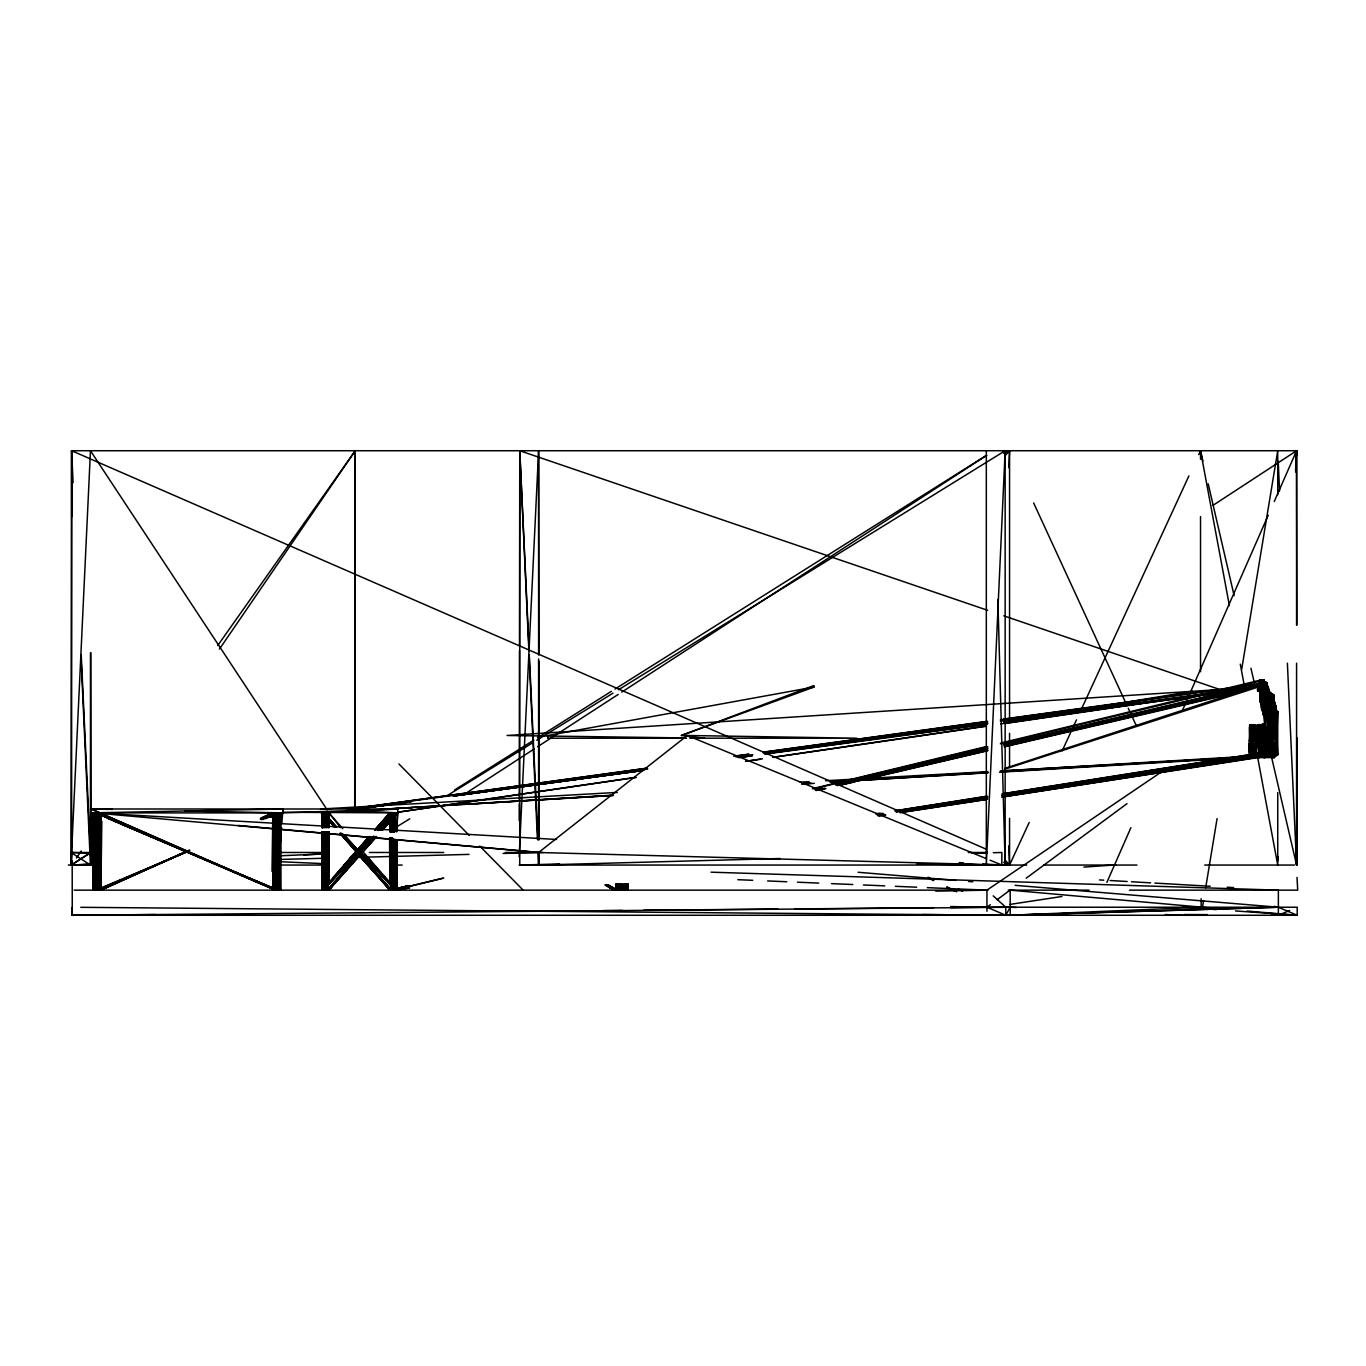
<?xml version="1.0" encoding="UTF-8"?>
<svg xmlns="http://www.w3.org/2000/svg" width="1366" height="1366" viewBox="0 0 1366 1366"><rect width="100%" height="100%" fill="white"/><g stroke="black" fill="none" stroke-linecap="round" stroke-linejoin="round"><path stroke-width="1.5" d="M1296.846 625.047L1296.573 450.729L71.63 450.729L70.998 865.054L94.408 864.422M280.525 812.89L280.525 890.154L279.262 881.804L280.337 890.154L280.525 812.89L279.415 821.256M323.144 825.423L322.017 812.89L322.103 827.506L322.017 812.89L323.059 823.339L322.12 812.89L322.017 827.506L322.12 812.89L322.991 823.339M328.967 831.689L328.882 883.887L328.865 831.689L329.001 856.755M340.612 827.694L329.001 812.89L328.967 827.506L328.865 812.89L342.798 828.667M354.699 807.682L355.245 450.729L217.74 645.52M376.743 829.333L389.669 812.89L389.754 831.689L389.788 812.89L375.872 828.667L389.788 812.89L390.13 817.073M389.891 817.073L389.891 821.256L389.669 812.89L376.845 829.333L390.147 812.89L391.274 827.506M519.2 820.607L519.217 803.601M519.234 799.349L519.456 650.558M519.473 646.306L519.763 450.729L987.652 610.312M322.478 827.506L322.478 812.89L322.581 827.506L322.478 812.89L323.127 821.256M328.779 831.689L327.96 890.154L376.401 836.555L328.523 890.154L339.024 877.006M390.061 831.689L390.147 812.89L374.847 830.238L390.147 812.89L391.325 829.606M407.085 887.849L392.366 890.154L395.833 840.039L396.174 890.154L396.516 840.039L394.074 890.154L392.281 837.956L392.264 890.154L409.237 887.541L392.366 890.154L392.845 840.039L394.074 890.154L394.381 860.922M626.465 883.887L627.557 890.154L628.001 883.887M1264.506 738.818L1264.728 694.748L1260.118 687.252L1259.793 681.685L1263.328 680.302L1263.567 686.654L1266.777 682.966L1263.482 682.898L1262.696 685.766L1262.389 710.183M94.835 821.256L93.878 812.89L93.366 890.154L94.835 879.824M270.946 812.89L271.424 817.073M277.913 873.455L279.825 890.154L280.337 812.89L279.279 821.256M408.178 887.217L395.73 890.154L395.986 840.039M1260.033 696.421L1260.118 685.783L1263.55 680.849L1260.015 680.302L1263.55 680.849L1263.67 694.679M323.588 831.689L323.025 890.154L323.622 881.804M323.622 827.506L323.759 812.89L336.565 826.806M372.559 837.034L327.242 890.154L327.789 831.689M327.823 827.506L327.96 812.89L326.594 827.506M391.188 837.956L390.693 890.154L359.36 856.038M391.239 831.689L391.427 812.89L392.264 831.689L392.264 812.89L376.879 830.238M343.686 834.524L394.911 890.154L395.184 860.922M395.337 844.222L395.372 840.039M626.857 890.154L626.926 883.887L626.857 890.154L626.209 885.988M1255.952 731.169L1254.33 741.362L1249.548 741.362L1249.685 726.832M1273.18 743.77L1273.436 711.806M1261.125 702.927L1261.638 694.748L1273.573 694.748L1273.522 701.151L1273.573 694.748L1267.392 690.667M96.849 835.872L94.698 812.89L93.878 890.154L94.988 881.89M271.766 812.89L272.158 817.073M276.666 865.105L279.006 890.154L279.825 812.89L277.913 829.606M371.296 836.555L323.759 890.154L324.391 831.689M324.937 827.506L323.759 812.89L336.19 827.079M325.04 831.689L326.406 890.154L327.037 831.689M327.089 827.506L327.242 812.89L326.747 827.506M394.569 844.222L394.62 840.039M394.262 831.689L394.911 812.89L394.706 831.689L395.508 814.99M324.408 837.956L324.049 831.689L324.596 890.154L325.279 831.689M325.33 827.506L325.501 812.89L325.501 827.506M326.184 831.689L325.501 890.154L325.501 831.689M326.406 812.89L326.406 827.506M392.947 831.689L393.169 812.89L378.058 830.596M393.75 840.039L393.169 890.154L393.169 840.039M393.852 831.689L394.074 812.89L394.074 831.689M1268.86 739.928L1270.312 743.77L1270.278 753.366L1269.219 755.603L1249.907 753.742L1249.6 727.036L1250.027 754.117L1254.261 756.781L1260.852 756.405C1240.533 761.921 1252.742 736.411 1250.01 726.763L1250.095 743.77L1249.685 740.457M1260.05 690.086L1260.118 685.834L1263.089 685.783L1263.516 693.689L1263.089 685.271L1266.811 683.068L1263.55 680.849L1259.793 680.712L1261.057 702.807L1260.118 685.783L1263.089 685.783L1263.533 694.287L1263.328 680.302L1260.015 681.105L1259.776 691.162L1260.118 684.759L1259.742 690.274M1273.556 745.597L1273.078 754.493L1249.788 754.493L1268.69 755.91M96.201 877.757L94.698 890.154L95.757 812.89L250.524 878.526M189.754 850.233L100.879 890.154L101.835 821.256M272.022 871.371L272.824 812.89L261.145 818.097L272.824 812.89L277.964 890.154L217.245 864.678M276.666 837.956L279.006 812.89L277.964 890.154L121.984 824.398M625.748 890.154L625.833 883.887L625.748 890.154L624.945 883.887M1259.964 696.421L1260.118 685.783L1263.089 685.783L1263.328 680.883L1260.408 685.681L1260.067 698.111M262.392 819.549L277.964 812.89L276.717 890.154L96.986 812.89L95.757 890.154L189.328 850.711M119.183 881.582L99.65 890.154L100.879 812.89L95.757 890.154L95.757 812.89L276.717 890.154L276.717 812.89L261.196 819.617M254.452 880.182L277.964 890.154L277.964 812.89L272.824 890.154L274.071 812.89L260.394 818.9L274.071 812.89L276.717 890.154L108.392 818.712M1263.26 694.304L1263.089 685.8L1260.118 685.852L1260.033 691.145L1259.793 679.858L1263.55 679.892L1263.55 683.495M102.552 813.282L98.318 812.89L96.986 890.154L188.44 851.12M188.798 850.677L99.65 890.154L99.65 812.89L98.318 890.154L189.464 850.694M274.071 812.89L274.071 890.154L275.403 812.89L275.403 890.154L95.757 812.89L100.879 890.154L188.269 850.642M1260.033 691.008L1260.118 686.808L1263.089 685.852L1262.474 710.627L1263.55 680.712L1259.793 680.49L1263.55 680.114L1262.799 691.042M1250.283 727.036L1249.395 752.956L1261.638 754.493L1262.15 724.953L1261.638 743.77L1258.564 754.493L1259.264 756.013L1266.811 755.774L1267.768 743.77L1264.643 720.616M624.416 883.887L624.296 890.154L624.296 883.887M1258.957 742.37L1259.315 725.38M1259.896 697.77L1260.408 685.681L1258.974 682.932L1257.318 690.291M1258.547 724.595L1258.803 755.125L1261.638 754.817L1262.269 725.261M608.092 884.946L617.33 890.154L617.466 883.887M622.333 883.887L622.623 890.154L622.759 883.887M1263.072 687.832L1271.985 694.748L1272.258 752.956L1270.602 755.774L1258.684 755.125L1259.281 725.312M1259.879 697.906L1260.118 687.371L1263.089 686.91L1265.206 682.898L1266.709 682.915L1263.328 684.127L1266.76 682.966L1257.813 685.169L1257.881 689.813L1257.813 684.878L1260.408 685.595M1249.395 752.956L1273.897 752.956L1249.412 753.366L1261.638 754.117L1262.269 724.697M1262.594 710.32L1263.089 687.252L1260.118 687.098L1261.177 701.97M327.242 831.689L327.242 890.154L324.613 831.689L324.596 890.154L325.962 831.689M393.425 840.039L392.264 890.154L393.971 840.039L394.074 890.154M393.63 831.689L394.074 812.89M619.157 883.887L619.02 890.154L619.908 883.887M1250.027 754.117L1251.017 752.956L1258.479 753.366L1259.196 724.373M1259.862 697.463L1259.793 679.944L1263.55 679.892L1263.004 687.388L1266.777 682.966L1263.021 683.854L1266.777 682.966L1262.765 685.186L1266.709 682.932L1263.977 695.482L1266.641 682.898L1264.182 682.898L1262.474 686.722C1272.446 673.933 1260.135 696.592 1263.089 682.505L1263.328 680.883L1263.089 684.793C1271.644 682.693 1261.211 681.071 1262.491 686.722L1266.76 682.966L1263.567 686.654L1263.396 683.768L1266.726 682.966L1264.045 683.188L1262.918 685.988L1266.76 683L1263.243 684.639L1266.811 683.034L1262.747 684.827M1272.463 723.741L1272.771 711.327M1273.027 700.963L1273.18 694.748L1267.255 690.667M1250.539 737.264L1249.958 741.362L1250.334 726.832M1251.956 731.083L1251.785 724.765L1252.076 735.284M1259.35 725.09L1258.564 754.493L1264.318 755.774L1264.728 694.748L1263.448 715.169M1273.3 704.6L1273.863 753.366M1273.402 700.656L1273.573 694.748L1273.095 701.902L1273.18 694.748L1274.137 703.695M1253.476 724.748L1252.963 741.362L1254.09 735.164M1259.981 689.506L1260.118 685.8L1263.089 685.852L1262.85 690.069L1263.089 685.8L1260.118 686.039L1259.606 691.52L1260.118 685.271L1255.952 686.193L1260.118 685.305L1259.896 690.274L1259.793 680.712L1263.55 679.944L1262.833 690.769M99.65 812.89L96.986 890.154L96.986 812.89L275.403 890.154L276.717 812.89L274.071 890.154M324.596 890.154L326.611 831.689M1272.617 725.124L1273.112 710.61L1273.18 725.124M1249.548 741.362L1249.975 726.934L1249.822 753.366L1250.693 749.234M1273.573 694.748L1273.505 737.555M1252.024 724.595L1251.29 743.77L1249.805 725.005M1251.785 737.23L1251.119 741.362L1251.819 724.748M1271.37 699.392L1266.555 683.188C1257.83 683.29 1274.922 681.634 1262.457 685.51C1262.44 681.89 1270.568 683.632 1263.823 682.915L1262.799 686.722L1264.182 682.898L1266.777 682.966L1264.096 683.034L1266.709 683.188L1263.021 684.793C1270.209 680.131 1262.713 685.612 1257.813 685.903L1258.974 687.2L1257.813 685.015L1260.579 686.21L1258.974 686.381M1263.926 695.533L1266.419 683.205L1263.55 681.685L1262.867 682.505M92.922 864.166L71.63 865.054L71.817 860.802M323.759 831.689L323.759 890.154L326.406 831.689L326.406 890.154M618.474 689.762L1005.154 450.729L986.32 865.054L986.32 450.729M1008.791 467.735L1009.559 450.729L1003.737 453.358M1259.332 690.257L1259.793 679.858L1263.55 679.944L1259.793 680.797L1260.34 702.175M1263.738 694.509L1263.089 686.295L1260.118 686.483L1259.913 690.513L1260.118 686.825L1263.089 686.91C1262.611 682.266 1270.414 681.873 1263.567 684.895L1266.76 683L1263.055 683.922L1266.709 682.932L1264.199 682.932L1263.533 687.388L1262.184 686.978M1273.812 745.597L1273.471 752.956L1270.961 729.666M1277.927 860.802L1278.132 856.55M1295.6 471.97L1296.573 450.729L1212.974 505.369M396.874 831.689L397.779 808.996L91.095 808.996L91.095 812.89L102.587 812.89M1269.492 696.199L1264.182 683.068L1266.709 683.188L1264.182 683.034L1266.555 682.932L1267.255 693.279L1266.623 682.898L1264.779 682.966L1263.533 687.388L1264.284 682.915L1266.726 683.154L1263.328 680.695L1266.06 683.205L1262.816 685.408M1295.668 469.87L1296.573 450.729L1274.256 501.51M94.339 864.012L70.998 865.054L90.463 450.729L327.123 809.833M538.921 654.809L538.597 450.729L519.148 856.687M1295.651 469.87L1296.573 450.729L1295.361 454.776M538.819 860.87L538.597 865.054L780.123 858.514M1253.185 743.77L1254.159 724.595M1266.402 739.689L1267.614 743.77L1270.073 694.748L1263.089 685.459L1266.521 682.932L1267.392 693.569M1271.626 741.636L1273.18 710.883M1296.983 856.687L1297.017 737.708M323.759 890.154L325.586 856.755L327.242 890.154M393.92 844.222L391.427 890.154L408.366 887.593M1259.554 690.564L1260.118 686.33L1263.533 687.166C1271.456 682.505 1261.791 680.08 1264.677 687.132C1264.421 675.299 1270.295 690.923 1270.09 695.328M1263.909 714.264L1263.089 686.876L1260.118 686.039L1263.089 686.244L1260.118 686.483L1259.862 690.496L1260.118 686.808L1263.089 687.098C1266.982 680.934 1267.221 680.695 1262.525 685.578M1262.85 690.411L1263.089 686.364L1260.118 686.244L1259.674 690.547L1260.118 686.244L1263.089 686.039L1263.55 680.849L1259.793 680.797L1261.177 702.653L1260.118 685.783L1255.883 686.483L1260.118 685.39L1259.674 691.538L1260.118 685.271L1259.042 689.523M1255.661 743.77L1256.737 725.38M1263.789 715.169L1267.614 694.748L1264.728 743.77L1261.638 754.817L1258.564 754.493L1271.217 755.381M1271.626 743.377L1273.59 702.67L1275.127 702.67L1277.739 754.698L1274.154 757.584L1258.889 757.584L1258.735 756.013L1254.944 756.781L1252.349 755.603L1251.051 753.366L1250.095 735.284M1256.583 744.76L1257.215 734.413M1268.126 756.013L1255.952 755.125L1257.301 731.442M1262.799 725.38L1261.638 743.77L1258.462 752.956L1271.695 754.817L1271.046 748.466L1271.695 754.817L1250.01 754.817L1005.496 793.492M689.745 738.016L704.617 738.221L681.395 735.489L813.931 685.544L813.931 687.081L548.039 735.489L548.039 738.221L686.483 738.203M1257.044 733.832L1255.832 754.817L1270.926 755.603L1250.915 755.603L1004.744 794.039M1260.255 687.388L1258.974 688.618L1258.974 684.827C1253.322 691.042 1271.661 675.999 1264.643 687.132C1261.142 680.644 1271.148 681.685 1263.874 687.235L1264.318 682.915L1266.76 683.154L1257.813 685.612L1258.974 686.21L1266.606 682.898L1263.106 686.978L1260.118 686.244L1259.845 690.428L1259.793 679.892L1260.408 683.495M1258.547 743.77L1259.708 725.38M1262.816 690.94L1263.55 679.892L1259.793 680.797L1261.791 710.013M1257.642 724.885L1255.713 754.493L1271.473 755.125L1271.046 750.873M1257.454 754.715L1250.915 755.603L1268.963 755.774L1258.632 754.817L1260.152 731.442M1257.591 724.697L1255.713 754.493L1256.379 748.295M1260.528 724.68L1258.547 754.117L1267.324 755.125L1266.88 750.976M619.447 883.887L619.02 890.154L619.02 883.887M1250.778 749.575C1245.69 758.232 1261.194 755.415 1264.779 753.742L1258.479 753.366L1260.067 730.349M1262.799 690.598L1263.089 686.415L1263.652 694.867M391.427 879.721L390.693 890.154L340.578 833.397M396.43 831.689L397.779 812.89L355.194 810.738M1257.915 690.974L1259.708 687.576L1260.255 688.618L1257.813 687.2L1257.813 684.878L1258.974 684.878L1257.813 687.405L1258.974 687.405M1259.657 691.162L1260.118 684.878M1269.407 756.781L1253.561 756.781L1261.142 756.457L1251.273 755.774L1267.443 754.817L1266.999 750.651M1257.83 691.008L1260.015 680.695M1259.793 690.069L1260.118 685.817L1263.089 686.039L1260.118 686.705L1262.782 686.978L1263.67 683.154L1262.782 685.681L1263.567 714.999M1262.782 683.922L1266.606 682.898L1263.96 682.932L1264.335 687.149L1263.943 683C1271.558 683.7 1259.435 680.592 1264.745 687.081C1264.779 681.361 1267.17 681.754 1262.474 685.852C1262.457 681.361 1270.79 683.171 1263.055 683.99L1266.589 682.915L1262.15 684.246L1266.606 683.034L1262.987 687.388L1263.721 683.205M1269.868 696.814L1266.367 683.154L1264.267 683.154L1266.521 683L1262.116 684.144L1266.504 682.966L1264.045 682.932L1266.726 683.154L1264.096 683L1269.355 696.199M279.432 854.792L281.498 827.728M281.823 823.578L282.933 808.996L91.095 812.89M1258.137 685.681L1257.813 689.864L1258.974 682.898L1257.813 687.252L1260.818 687.2L1257.813 687.405L1257.813 684.827L1258.974 685.015L1258.137 685.852L1257.813 684.878L1258.974 685.237L1257.813 687.2L1258.974 687.2M1262.987 687.388C1269.492 682.898 1263.687 680.388 1263.789 687.337C1263.943 679.226 1269.885 684.059 1263.857 687.218C1264.745 676.46 1269.338 689.335 1267.392 693.587M1262.525 685.8L1264.455 682.898L1263.755 687.354C1262.56 679.67 1268.69 685.476 1263.328 681.685L1265.189 683.188L1263.328 682.334M1270.841 717.901L1275.537 708.544L1275.776 705.471L1272.856 705.471L1273.812 739.621M1259.623 691.503L1260.118 685.271L1259.606 689.608L1260.118 686.313M1262.833 686.722L1263.823 682.915L1266.811 683.034L1264.028 683.154C1269.543 683.734 1262.901 681.668 1263.089 684.81C1268.109 680.046 1266.572 684.315 1265.189 682.932C1264.387 681.873 1267.392 691.384 1263.584 695.414L1266.487 682.966L1264.25 683.12L1266.692 682.915L1264.028 682.966L1266.555 683.205L1263.823 695.362L1266.384 683L1261.945 681.754M322.991 879.721L322.12 890.154L322.017 831.689L322.12 890.154L323.144 877.638L322.017 890.154L322.103 831.689L322.12 890.154L322.393 831.689L322.478 890.154L322.991 883.887M328.523 817.073L328.865 812.89L329.001 827.506L329.001 812.89M390.659 883.887L391.342 875.538M1263.789 695.533L1266.282 683.205C1261.33 682.898 1268.963 683.273 1265.087 682.966L1263.089 684.759C1269.253 682.71 1264.233 681.89 1262.594 685.339C1266.231 680.712 1267.631 683.854 1265.206 682.898C1261.723 683.068 1270.909 682.88 1263.482 683.205L1266.709 683.188C1266.555 686.159 1262.321 676.955 1265.992 689.232M1259.418 691.503L1260.118 685.271L1259.725 689.625M1259.367 691.333L1259.725 687.166M1262.628 688.174L1263.55 679.858L1259.793 680.849L1259.793 683.495L1260.118 682.505M1267.563 693.399L1266.316 682.915L1263.089 684.759C1274.068 681.497 1257.01 683.99 1266.402 682.932L1267.75 693.433M94.698 812.89L94.698 890.154L96.849 867.188M1257.745 690.991L1257.813 685.612L1258.974 685.237L1257.813 686.535L1258.974 686.91L1266.231 682.915L1263.584 688.618L1266.453 683.034L1262.423 685.186C1267.289 682.846 1262.355 682.932 1266.299 683.205L1263.55 695.482M1264.404 744.197L1264.643 754.817L1255.952 755.125L1267.17 755.381L1264.096 756.064L1250.197 754.493L1002.012 793.817M1271.114 726.541L1273.112 705.471L1275.776 708.544L1271.114 715.255M1259.708 690.462L1260.118 686.295M1264.933 721.931L1267.614 694.748L1270.141 754.117L1271.883 754.493L1270.995 746.092M1260.75 755.005C1256.993 757.584 1250.59 756.047 1253.681 750.361M1253.271 754.493L1253.8 747.765M95.176 877.638L93.878 890.154L93.878 812.89M1253.681 747.561L1253.134 754.117M1259.674 689.745L1260.118 685.63L1259.554 689.728L1260.118 685.732L1263.089 686.039M1254.33 741.362L1255.661 728.659M1256.925 744.436L1257.369 740.287M1271.848 704.634L1272.856 708.544L1274.563 705.471L1273.112 708.544L1275.776 705.471L1275.776 708.544L1272.856 708.544L1273.18 705.471L1275.537 708.544L1275.537 705.471L1273.112 708.544L1274.563 705.471L1274.563 708.544L1270.79 710.064M1256.84 744.163L1257.283 740.03M608.194 884.946L617.33 890.154L618.013 883.887M94.698 890.154L95.62 881.804M1258.376 690.786L1258.974 686.586L1257.813 686.586L1266.47 682.915L1265.001 683.034L1263.567 685.92L1262.372 686.108L1266.367 683.085L1262.269 685.425C1264.643 681.634 1269.134 683.068 1262.116 684.383L1266.384 683.034L1262.56 686.774L1266.35 683.034L1262.867 685.595L1263.567 686.808C1262.474 682.693 1269.441 682.539 1264.045 683.188L1266.606 683.12C1259.384 684.281 1271.422 680.336 1263.191 685.425L1263.208 693.843M1262.372 686.005L1266.231 683.085L1264.335 683.12L1266.128 682.915L1257.813 685.869L1266.606 683.034L1264.113 682.966L1266.777 683.12L1264.011 683.068L1266.606 683.12L1264.182 683.154L1266.18 683.034L1267.102 693.638L1266.162 682.966L1262.543 685.032C1272.292 682.061 1258.735 683.085 1266.538 683.205L1261.962 684.246M1263.448 685.066L1266.367 683.085L1264.37 682.898L1266.18 683.12L1264.506 683L1264.66 687.098C1265.77 680.131 1263.635 684.161 1266.453 683L1263.208 684.571L1266.504 682.898L1264.096 683L1266.811 683.068L1263.806 682.898L1264.165 687.081L1263.857 682.966L1266.487 682.966L1263.089 684.093M1262.901 684.144L1266.384 683.034L1263.021 685.049L1266.265 682.898L1264.284 683.188L1266.009 683.034L1262.713 685.151L1266.18 683L1262.389 686.244L1266.094 682.898C1263.413 683.512 1267.563 681.412 1263.994 687.081L1263.584 682.898L1262.987 687.166L1263.499 682.966L1266.589 682.966L1263.174 684.486M1251.119 724.748L1251.119 741.362L1251.871 735.232M1259.589 689.659L1260.118 685.459M1263.328 683.495L1263.55 681.685L1262.747 687.474M1263.328 681.105L1266.367 682.966L1262.867 684.383L1266.658 682.915C1261.023 683.359 1269.475 681.907 1264.609 685.988M1254.022 733.115L1252.963 741.362L1254.62 728.659M1251.017 743.77L1249.805 752.956L1249.395 743.77L1273.897 743.77M1251.871 747.202L1251.051 753.366L1249.907 753.742M1251.119 741.362L1252.024 735.028M1264.011 683.034L1266.76 683.068C1260.989 682.915 1270.124 682.556 1262.628 685.186C1271.575 680.883 1259.367 684.025 1266.402 683.188L1264.216 682.932L1266.76 683L1262.696 684.298L1266.47 683.205C1261.006 682.915 1270.295 682.659 1262.765 684.793C1269.731 682.419 1261.774 683.12 1266.231 683.12L1264.455 683.034L1266.419 682.966C1260.835 682.829 1267.972 683.563 1265.223 682.915L1250.641 686.381M1253.647 749.61L1253.049 753.742L1253.185 724.595M1264.574 685.749L1265.804 682.915L1264.438 683L1266.658 683.205L1263.482 683.205M1259.452 689.864L1260.118 685.732L1263.089 686.996L1260.118 687.252L1263.089 687.371L1261.638 694.748L1261.638 709.671M1202.182 908.971L1203.583 900.553M1205.649 887.951L1217.089 818.575M1241.694 669.34L1277.739 450.729L1277.739 494.68M1264.694 687.235L1264.301 683.068L1265.428 682.915L1263.704 687.098C1267.938 683.683 1263.038 682.471 1266.606 682.898L1263.84 683.034L1266.726 682.966L1264.113 683.154L1266.094 683.154L1264.472 685.749L1265.821 682.898L1264.557 683.188L1266.316 683.205L1264.404 682.915L1266.47 683.205L1264.37 682.966L1266.282 682.915L1263.055 684.656L1266.402 682.966L1264.404 682.915L1266.35 683.188L1264.455 682.898L1266.231 683.034L1262.884 684.793M1259.401 689.984L1260.118 685.869L1263.089 687.098L1260.118 687.149L1263.089 686.705L1260.118 686.705L1263.089 686.91L1263.294 694.167M1249.788 754.493L1266.811 755.774L1255.559 753.742L1261.894 725.38M1251.222 754.117L1252.007 749.934M1264.745 687.149L1264.318 682.915L1266.316 683.205L1263.84 683.034L1266.453 683.085L1264.523 682.966L1266.077 683.188L1262.508 686.671C1262.235 683.837 1268.331 682.522 1264.267 682.898L1266.419 683.205L1264.609 682.932L1263.892 687.132L1263.567 682.915M1251.922 749.592L1251.119 753.742L1251.922 749.592M1251.017 752.956L1254.483 739.843M1272.258 743.77L1270.312 752.956L1273.368 753.742L1271.131 735.01M1274.358 706.205L1275.127 702.67L1263.089 685.305L1263.772 693.587M1259.042 689.932L1260.118 685.869L1261.757 698.487M1255.661 724.595L1255.508 752.956L1267.768 752.956L1270.312 743.77L1268.707 739.928M1263.806 685.766L1264.592 683L1266.128 683.205L1262.372 684.451L1266.47 683.205L1264.182 682.898L1266.623 683.205M1239.184 686.978L1260.306 684.076L1258.974 686.21L1266.145 682.932L1264.66 683.205L1266.077 683.188L1264.899 682.932L1265.616 695.601L1265.087 683.034L1266.094 683.154L1264.677 682.898L1263.567 686.739L1264.933 682.898L1266.094 683.154L1265.138 682.898L1265.428 695.704M1257.335 737.64L1252.963 752.956L1259.589 753.486M1268.86 698.829L1270.073 694.748L1262.952 688.174M1270.926 733.866L1277.739 711.686L1270.841 702.278M1259.606 754.254L1255.627 754.117L1264.814 752.956L1267.768 743.77L1265.838 737.777M1263.874 685.783C1267.443 680.9 1263.021 684.11 1266.402 682.932L1263.004 684.52M1262.696 684.281L1266.794 683.12L1264.011 683.12L1266.606 683.034L1262.628 684.759M1257.727 754.715L1250.573 755.381L1261.04 756.286M1264.079 683.12L1266.299 683.205M1266.589 682.966L1264.113 683.154L1266.606 682.932L1264.762 683.068L1263.567 686.535C1267.699 681.48 1263.345 683.581 1266.384 682.915L1261.979 684.537L1266.094 682.966L1264.438 683.085L1265.257 689.335M1264.096 685.903L1265.701 683.034L1262.252 685.134M1260.869 684.264L1257.813 685.373L1258.974 683.205L1260.408 683.205L1257.813 686.535L1258.974 685.527L1257.813 685.066L1258.974 684.827L1257.813 685.373L1258.974 685.63L1257.813 686.91L1258.974 685.237L1257.813 685.169L1258.974 686.91L1257.813 687.2L1260.801 687.183M1274.563 708.544L1275.776 705.471L1273.18 708.544L1275.537 705.471L1275.776 708.544M1264.387 685.732L1266.06 682.915L1264.592 683.205L1266.043 682.898L1264.779 683.085L1265.445 695.567L1264.626 682.898L1265.514 683.205M1262.252 756.269L1256.498 756.781L1258.735 756.013M1106.887 882.351L1130.911 827.659M1182.41 710.474L1268.246 515.187M1270.892 713.154L1274.324 705.471L1275.537 708.544M1275.127 702.67L1275.127 709.091L1273.59 709.722L1276.203 712.318L1277.739 711.686L1276.203 753.964L1274.154 757.584L1256.464 755.774C1289.419 756.218 1236.264 756.098 1254.569 754.698M1029.196 822.452L1009.559 865.054L998.905 864.9M1062.202 750.822L1076.493 719.848M1080.95 710.166L1188.915 475.897M1198.733 454.605L1200.526 450.729L1229.383 605.582M1270.687 713.103L1274.324 705.471L1274.324 708.544L1273.112 705.471L1272.856 708.544M80.782 907.314L1005.786 915.271L1010.191 907.229L1016.56 907.502M1264.609 683.085L1265.36 689.301M1000.236 770.936L1260.886 756.354L1253.851 756.013L1257.932 756.781L1267.324 755.125L1251.615 755.774L1254.842 755.996M1264.421 683.171L1265.821 695.584M1260.015 683.495L1259.793 681.685L1257.813 687.405L1257.813 685.066L1258.974 686.056L1260.408 683.973M76.428 858.019L81.243 851.001M219.448 649.106L355.245 450.729L355.245 807.852M1270.141 754.117L1258.462 752.956L1264.814 743.77L1264.233 724.8M330.162 888.515L339.212 877.006M376.674 836.555L328.865 890.154L339.349 877.006M343.225 872.071L345.564 868.793M358.746 852.35L370.391 837.546M1262.679 725.705L1264.574 755.125L1258.889 757.584L1264.318 755.774L1256.652 755.91L1260.357 754.92M333.304 883.58L327.96 890.154L327.157 877.638M378.672 827.694L389.361 814.546M379.389 827.386L390.078 814.512M384.222 822.554L388.286 817.722L378.433 828.991M378.536 828.991L388.149 817.722M384.905 822.554L389.088 817.722L379.355 828.667M344.147 864.934L369.042 836.555M385.878 822.349L390.027 817.619L378.758 830.238M328.865 890.154L352.394 863.346M355.16 860.204L375.906 836.555M382.821 828.667L389.737 820.778M329.069 882.282L369.315 836.555L333.133 877.553M328.523 890.154L352.121 863.346M356.287 858.616L359.053 855.475M367.386 846.015L375.718 836.555M382.651 828.667L389.583 820.778M351.625 863.346L327.96 890.154L327.96 831.689M355.809 858.616L358.592 855.475M366.942 846.015L369.725 842.856M380.858 830.238L390.608 819.207M379.526 830.238L389.31 819.207M381.456 829.555L397.779 812.89L382.309 830.238L397.779 812.89L282.796 812.241M1005.308 455.493L1009.559 450.729L1009.559 722.699M380.089 830.238L389.976 819.207L385.656 823.715M382.104 830.238L397.779 812.89L381.541 829.555L397.779 812.89M379.885 830.238L389.908 819.207M379.202 830.238L390.693 817.619M1264.626 683.205L1266.094 683L1264.762 683.068L1265.548 689.284L1264.899 682.932L1265.77 683.085L1264.779 682.966L1265.633 689.13L1264.848 683.205L1266.384 683L1262.44 684.776M373.84 836.077L327.379 885.527L374.318 837.136M379.663 829.896L395.628 812.89M380.089 829.896L390.317 819.071L386.032 823.715M328.267 884.092L352.821 858.343L329.428 882.59M380.277 829.555L391.837 817.449M380.551 829.555L390.693 818.951M328.386 884.092L374.147 837.136M328.062 884.092L374.045 837.136M1258.462 752.956L1267.768 743.77M1260.835 684.52L1257.813 686.21L1263.567 686.21M1264.574 755.125L1256.105 755.381L1264.216 755.91L1260.579 754.476M238.23 825.457L539.229 852.486L539.229 865.054L538.597 852.486L687.303 735.489L856.704 738.203L690.735 738.203M990.367 904.702L986.952 907.229L950.702 907.553M997.197 899.648L1010.857 889.556M1026.225 878.184L1127.001 803.652M1264.182 756.576L1269.407 756.013M1166.735 768.358L986.952 890.154L935.761 891.127M94.459 852.486L70.998 852.486L71.63 865.054L90.463 852.486L91.095 865.054L90.771 652.675M464.355 794.261L534.123 748.995M537.692 746.673L618.183 694.44M621.752 692.118L986.645 455.373M454.451 790.077L533.833 740.133M537.436 737.862L611.387 691.333M615.007 689.062L986.593 455.271M396.994 826.686L409.715 818.832M446.016 796.378L533.15 742.506M536.787 740.27L613.027 693.143M1259.64 683.034L1259.64 682.659M1257.813 685.903L1258.974 685.237L1257.813 685.373L1260.767 686.535M1001.585 797.146L1268.314 756.013L1264.506 756.576M1256.122 756.781L1257.693 756.781M182.054 853.75L185.896 851.974M96.986 812.89L99.65 890.154L189.157 850.233M188.149 850.677L98.318 890.154L98.318 812.89M1272.105 914.622L1278.371 915.271L1289.658 910.456M265.363 818.644L273.166 815.365M1257.932 756.781L1258.41 756.013L1253.851 756.781L1259.691 756.491M1262.508 686.466L1263.567 686.381M681.361 735.489L813.931 687.081M1262.594 754.783L1258.923 755.381L1267.648 754.117L1259.469 755.996M1258.137 686.535L1257.813 685.527L1258.974 685.869L1257.813 685.015L1258.974 685.783L1260.408 683.205L1258.974 683.188L1260.306 687.166M1274.973 755.603L1277.739 754.698L1277.739 711.686L1274.154 757.584L1272.549 749.336M1004.983 768.358L1258.137 685.544M1004.983 769.126L1258.137 687.081L507.093 735.489L685.493 737.947M1266.76 756.781L1269.526 755.996M1261.638 754.117L1258.496 753.742L1264.814 753.366L1258.547 754.117L1261.638 753.366L1260.938 725.636M396.14 889.659L443.779 878.099M812.428 788.711L986.406 746.536M1000.902 743.019L1259.793 680.234L1263.55 680.849L1259.793 680.849L1263.55 679.858L1259.793 680.849L1263.55 680.849L1259.793 680.849L1263.55 680.849M395.235 889.659L442.908 878.167M813.846 788.763L987.925 746.792M1000.356 743.804L1263.55 680.37L1259.793 680.234M397.028 888.685L407.392 886.227M815.775 789.189L821.99 787.738M859.316 778.842L987.84 748.346M1004.42 744.35L1236.606 689.267M1249.036 686.227L1259.401 683.854L1221.136 689.062M409.083 887.2L396.635 890.154L395.525 877.638M815.485 790.248L821.7 788.763M838.297 784.801L987.584 749.2M1004.181 745.238L1244.699 687.866L1003.822 744.812M1250.915 686.381L1259.213 684.4M396.174 890.154L395.44 879.721L396.294 890.154L408.741 887.2M817.824 790.197L824.04 788.711L817.756 790.163M838.587 785.262L986.013 750.31M1004.693 745.87L1245.57 688.737L1004.761 745.375M396.123 888.685L408.571 885.731L395.986 888.685M815.212 789.48L821.444 788.011M835.821 784.579L987.413 748.722M816.834 789.224L820.983 788.267M835.497 784.818L986.833 749.08M1005.496 744.641L1243.914 688.327M1252.195 686.347L1260.494 684.4M408.929 885.766L396.481 888.685L406.846 886.278M815.844 789.889L822.059 788.455M836.607 785.006L986.081 749.832M816.526 790.47L824.808 788.506M837.256 785.57L986.491 750.207M1005.154 745.785L1251.819 687.354M394.962 889.181L409.493 885.766M815.741 790.47L824.876 788.233M837.324 785.313L986.218 750.685M1004.761 746.212L1252.707 687.781M1256.857 686.791L1261.006 685.817M840.585 784.835L863.414 779.491M869.647 778.039L987.925 750.361M1004.539 746.485L1243.35 690.547M397.745 888.703L406.061 886.756M819.395 790.129L825.901 788.66M840.158 785.262L854.996 781.864M871.32 777.988L987.635 750.788M1004.249 746.895L1243.658 691.059M1270.431 754.664L1277.739 754.698L1264.096 757.584L1258.889 756.064L1262.747 755.586M1252.998 755.91L1251.273 755.774L1255.474 755.705L1251.615 755.774L1254.261 756.781M1267.648 754.117L1001.722 795.593M1272.173 754.664L1276.203 753.964L1276.203 712.318L1273.59 702.67L1276.203 712.318M1005.103 722.119L1192.433 691.316M1004.795 722.665L1192.023 692.05M875.811 813.829L880.011 813.163M894.747 810.823L987.277 796.156M895.874 810.823L986.508 796.48M876.374 814.187L882.658 813.316M897.411 810.875L987.874 796.822M877.228 814.665L883.546 813.675M896.198 811.711L986.85 797.59M1001.602 795.302L1254.569 755.91L1260.698 755.842M877.313 814.904L883.648 813.914M896.284 811.95L987.516 797.881M878.048 815.929L885.151 814.768M899.904 812.514L987.584 799.212M1004.42 796.634L1265.599 756.013L1268.348 756.781M395.013 890.154L409.749 887.9M879.431 815.878L885.749 814.921M900.484 812.65L986.85 799.417M1010.037 904.394L1061.928 896.489M635.805 777.356L397.386 812.275L635.975 777.425M745.495 761.272L762.365 758.813M772.849 757.259L985.928 726.046M1000.663 723.878L1251.666 687.098M745.785 761.391L760.555 759.24M773.224 757.379L986.491 726.234M1005.496 723.468L1252.537 687.371M1256.754 686.756L1260.972 686.142L1255.883 686.381M1259.264 756.013L1264.643 755.261M647.211 768.119L347.459 809.406L647.467 768.221M733.644 756.218L748.534 754.169M763.184 752.137L987.072 721.316M1003.771 719.011L1217.174 689.625M736.223 756.03L748.892 754.288M763.696 752.256L987.703 721.504M1000.373 719.762L1234.949 687.559M349.115 809.457L647.706 769.024M735.915 756.952L752.837 754.664M763.406 753.212L987.686 722.853M1000.356 721.128L1252.52 687.269M353.914 809.457L411.234 801.74L353.896 809.457M453.29 796.002L643.608 770.253M738.596 757.413L751.454 755.654M987.806 723.673L765.763 753.725M1243.35 689.062L1004.761 721.419M453.239 796.036L643.642 770.287M738.665 757.413L751.641 755.654M353.35 809.457L410.449 801.74M454.861 795.746L643.096 770.304M738.272 757.43L750.959 755.722M352.616 809.492L410.312 801.825M454.041 795.866L642.601 770.595M739.33 757.549L752.41 755.842M764.687 754.134L986.798 724.322M1003.686 722.051L1244.409 689.693M1257.813 685.612L1258.974 685.015L1258.137 685.288M1258.479 753.366L1261.638 752.956L1264.814 743.77L1263.243 725.124M1258.41 756.013L1262.491 756.269M1258.41 756.781L1261.638 756.405M1258.632 754.817L1261.638 754.493M1207.407 914.622L1184.168 914.554M1258.786 755.381L1261.638 755.125M1264.882 683.205L1266.06 682.915M1259.589 753.878L1255.559 753.742L1264.814 752.956L1273.078 754.493M1261.638 755.381L1258.871 755.603L1264.216 755.91L1264.096 757.584L1273.59 756.064L1276.203 753.964L1275.127 709.091M1260.118 687.149L1263.089 686.91L1263.277 695.345L1262.816 691.264M1258.889 756.064L1263.072 755.757M1269.355 755.296L1277.739 754.698M1083.87 867.086L1115.766 864.9M1259.793 680.012L1263.55 680.61M1261.638 755.603L1256.276 755.603L1264.711 754.681L1263.857 725.483M1268.314 756.013L1253.851 756.013L1256.31 756.781M380.482 809.355L612.31 795.183M801.842 783.367L810.123 783.077M829.504 781.659L986.679 772.268M1001.876 771.022L1261.057 755.466M382.975 809.389L412.839 807.579M470.348 804.079L613.454 795.371M804.779 783.725L811.165 783.35M987.96 772.593L830.34 782.172L987.84 772.797M1005 771.551L1266.999 755.603L1256.105 755.381M382.019 809.304L613.01 795.49M801.535 784.118L814.307 783.367M999.536 772.234L1267.819 756.115M617.295 792.417L321.13 808.996L327.516 809.321M800.135 782.155L809.065 781.676M825.679 780.72L987.891 771.653M391.393 809.355L397.779 808.996L282.933 812.89L109.724 812.89M321.13 812.89L397.779 808.996M303.611 854.928L322.735 854.006M1255.525 753.366L1264.814 752.956L1262.747 724.253M1250.675 755.125L1254.603 755.159M1256.498 756.013L1260.733 755.944L1252.041 755.996L1268.416 755.996M278.425 855.867L323.435 853.904M1255.559 753.742L1267.75 753.366L1266.436 734.498M1263.055 907.229L1201.158 907.229L1010.191 915.271L922.631 914.537M1254.978 755.21L1250.949 755.381L1260.442 755.688M1260.118 687.371L1263.089 687.337M1255.832 754.817L1264.711 754.493L1263.994 724.885M1254.705 755.278L1250.573 755.381L1260.511 755.944M1259.793 680.37L1263.55 680.234M950.685 906.546L986.952 907.229L1005.786 915.271L1278.371 907.229L1297.205 915.271L1297.205 907.229L1277.995 907.229M1076.169 913.291L1010.191 915.271L1010.191 890.154L1224.124 909.158M1080.421 913.171L1278.371 907.229L1274.307 906.341M1253.954 754.698L1250.01 754.817L1254.193 754.869M1255.166 755.432L1250.283 755.125L1254.312 754.749M1254.278 755.159L1250.283 755.125L1254.398 754.92M279.569 859.453L322.137 858.309M349.816 857.575L468.999 854.382M503.047 853.46L539.229 852.486L94.134 812.89L556.508 839.458M559.582 863.978L519.148 865.054L1026.754 865.054M972.524 853.05L987.413 852.657L971.994 853.306M993.304 852.726L1001.841 852.486L1001.841 865.054L538.597 852.486M1255.542 755.5L1251.29 755.603L1260.476 755.842M1264.318 755.774L1259.059 755.91L1266.999 755.603L1254.312 755.774M1254.927 755.518L1250.915 755.603L1255.132 755.637M68.3 865.054L94.476 865.054M1251.802 755.125L1259.828 754.988M1254.056 755.603L1267.17 755.381M1252.059 755.381L1259.879 755.261M1264.216 755.91L1256.84 755.996L1261.638 756.013L1261.638 724.595M1251.273 755.774L1255.422 755.74M72.193 864.132L72.261 915.271L155.417 914.537M603.157 910.61L622.35 910.439M643.676 910.251L777.988 909.073M795.046 908.919L933.644 907.707M72.261 907.229L72.261 915.271L1010.191 907.229L1003.788 907.109M1249.48 753.742L1273.368 753.742M1249.617 754.117L1273.249 754.117L1272.429 745.768M1250.283 755.125L1271.473 755.125M278.476 852.486L323.435 852.486M369.469 852.486L390.693 852.486M394.689 852.486L443.745 852.486M505.283 852.486L543.156 852.486M968.289 852.486L987.43 852.486M278.34 865.054L323.742 865.054M395.764 865.054L402.15 865.054M1043.709 865.054L1136.956 865.054M1204.692 865.054L1294.473 865.054M74.191 890.154L988.062 890.154M1008.21 890.154L1089.043 890.154M1129.46 890.154L1297.7 890.154L1297.017 877.399M950.685 907.229L1192.672 907.229M72.261 915.271L1297.205 915.271L1247.09 911.071M1255.559 755.927L1251.615 755.774M916.979 863.978L993.799 865.054L953.417 863.978M1251.58 754.817L1255.559 754.869M1253.817 755.381L1259.589 755.466M1253.612 755.125L1259.554 755.21M112.388 809.372L91.095 808.996L259.881 883.324M1253.425 754.817L1259.503 754.937M108.136 809.355L91.095 808.996L261.077 883.324M184.871 810.909L282.933 812.89L282.933 808.996M940.593 863.995L993.799 865.054M1257.813 687.064L1260.818 687.132M1263.533 754.715L1267.443 754.817M711.071 872.174L1278.371 890.154L1278.371 915.271M737.811 879.687L752.717 880.319M767.624 880.95L786.782 881.753M797.437 882.197L818.729 883.085M831.501 883.631L852.794 884.519M863.449 884.963L884.741 885.868M895.379 886.312L916.671 887.2M927.326 887.661L986.952 890.154L986.952 911.259M1165.352 914.554L1182.324 915.271M92.786 853.426L71.63 852.486L70.998 865.054L91.095 852.486L90.463 865.054L70.998 852.486M279.057 861.673L323.503 863.636M1261.638 755.91L1258.957 755.774L1261.638 755.774M1256.635 756.132L1260.63 756.354M1256.583 756.132L1260.818 756.354M1099.51 879.926L1103.762 880.165M1110.148 880.524L1127.189 881.497M1131.441 881.753L1150.599 882.846M1154.868 883.085L1210.225 886.261M1227.266 887.234L1233.652 887.593M1274.102 889.915L1278.371 890.154M959.222 862.595L963.491 862.851M982.666 863.944L1001.841 865.054L990.043 860.187M1258.496 753.742L1264.745 754.117L1262.747 723.792M1253.322 755.996L1252.383 755.996M1182.324 907.229L1216.355 909.619M1235.496 910.951L1297.205 915.271M858.121 872.276L955.756 880.387M968.494 881.446L972.729 881.804M1015.177 885.339L1278.371 907.229M1258.974 686.056L1260.579 686.21M1261.638 753.742L1264.745 754.117M1267.768 752.956L1273.249 754.117M1264.438 683.085L1264.762 687.183M687.252 735.489L986.115 858.565M1003.788 615.827L1233.686 694.235M71.63 865.054L71.63 450.729L985.996 849.089M1003.737 862.424L1009.559 865.054L1009.559 818.302M927.838 877.757L933.559 880.609M946.894 887.268L954.527 891.059M958.778 889.3L962.586 891.23M928.06 877.245L933.763 880.148M947.065 886.927L956.559 891.759M608.451 886.107L614.017 889.146M1260.408 685.681L1262.782 686.978M606.658 884.946L615.878 890.154L615.998 883.887L615.878 890.154L606.743 884.946M605.582 884.946L614.768 890.154L605.633 884.946M604.933 884.946L614.085 890.154L606.914 885.612M606.88 885.612L614.085 890.154M606.692 885.612L613.846 890.154M1265.599 756.781L1264.848 756.781M993.219 895.857L1005.786 907.229L1005.786 915.271M398.906 763.953L469.272 835.429M479.756 846.066L523.178 890.154M327.96 818.951L333.799 825.013M344.01 835.616L390.693 884.092M328.267 818.951L334.038 825.013M342.712 834.114L390.403 884.092M327.379 817.534L336.104 826.806M343.361 834.524L395.628 890.154L395.73 840.039M1005.308 860.29L1009.559 865.054L996.804 864.644L1009.559 865.054L1008.689 845.93M335.012 827.079L328.045 819.207L328.523 812.89L328.523 827.506L328.523 812.89L328.045 819.156L334.909 827.079M334.619 827.079L329.069 820.778L334.55 827.079M340.168 833.397L390.147 890.154L377.033 873.728M362.007 850.745L389.754 882.282M364.432 853.887L380.994 872.823M383.761 875.965L389.276 882.282M341.705 833.397L391.427 890.154L391.991 837.956L393.425 863.005M340.424 833.397L390.147 890.154L374.267 870.432M339.997 833.397L389.788 890.154L372.85 868.793M1266.589 690.428L1268.912 693.313M361.205 853.989L366.43 860.563M1260.408 682.505L1259.793 681.685L1260.118 683.495M1258.462 743.77L1264.814 752.956M1263.328 690.376L1266.538 695.482M1270.653 738.255L1273.471 743.77L1272.258 752.956L1273.436 753.366L1271.183 734.703M1033.652 502.995L1125.567 702.414M1128.248 708.22L1136.273 725.653M1268.724 739.843L1270.073 743.77L1271.985 694.748L1272.788 701.902M1249.395 743.77L1250.607 747.441M1265.616 735.591L1267.614 743.77L1267.614 694.748M1201.004 452.795L1202.917 461.093M1208.21 483.871L1234.147 595.747M1250.949 668.247L1255.269 686.893M1271.592 757.327L1296.573 865.054L1296.573 663.193M1240.294 664.166L1244.597 687.183M1257.454 756.235L1277.739 865.054L1277.739 792.604M1271.114 746.656L1272.258 752.956L1271.148 740.252M626.67 883.887L627.797 890.154L627.797 883.887L627.762 890.154M1270.961 747.919L1272.053 754.117L1271.114 743.002M1269.014 737.606L1270.073 743.77L1270.073 694.748L1267.699 753.742L1264.489 724.919M1269.355 746.656L1270.312 752.956L1269.287 747.424M1269.612 749.61L1270.226 753.742M1250.539 749.285L1249.702 724.953L1250.095 743.77L1249.958 726.832L1249.958 741.362M1264.66 720.992L1260.118 685.783L1260.476 702.807M1265.189 725.124L1267.614 743.77L1266.641 731.459M1266.265 733.508L1267.614 743.77M270.98 817.073L270.434 812.89L270.434 817.073M94.971 825.423L93.366 812.89L93.178 890.154L93.178 812.89L93.571 844.222M1262.406 725.38L1264.728 743.77L1263.191 724.783M280.337 890.154L279.33 881.804L280.525 890.154L280.337 812.89L280.337 890.154L279.825 812.89L279.825 890.154L279.176 883.887M1264.899 682.932L1265.65 689.181M1271.063 737.674L1271.558 741.875M1272.327 748.192L1272.822 752.393M1265.821 695.738L1265.223 691.401M1266.077 738.699L1267.75 753.366M1263.328 714.623L1260.118 685.783L1261.723 709.022M1266.88 748.295L1267.563 754.493L1266.999 745.973M1271.097 742.353L1272.258 752.956L1271.131 742.353M1271.131 745.751L1272.053 754.117M1263.26 714.93L1260.118 685.783L1262.082 710.627L1260.118 685.783L1262.457 708.988M1264.404 725.346L1267.563 754.493M1265.121 695.584L1264.95 691.264M1271.148 743.002L1272.224 753.366M1265.07 695.414L1264.66 691.264L1265.206 695.567M1263.089 685.305L1263.909 693.723M1271.029 731.169L1272.036 741.601M1251.222 731.083L1251.615 735.284L1251.615 724.765M395.372 875.538L396.635 890.154L396.652 840.039L396.533 890.154L395.44 875.538L396.652 890.154L396.294 840.039M1271.012 739.228L1272.156 753.742M1264.882 691.264L1265.189 695.431M1261.467 706.222L1261.774 710.474M1258.974 688.618L1258.871 687.388L1258.871 688.618M395.03 881.804L395.73 890.154L395.457 871.371M1262.782 725.141L1264.711 754.493M391.888 831.689L390.693 812.89L390.556 831.689L390.693 812.89L391.718 831.689M392.298 837.956L393.493 856.755M394.023 865.105L395.73 890.154M1262.491 723.741L1263.294 736.394M394.006 873.455L394.911 890.154L394.911 860.922M1295.651 848.013L1296.573 865.054L1287.387 663.193M1296.983 860.87L1297.205 865.054L1297.205 852.486M1250.488 726.883L1251.29 743.77L1251.29 724.595M71.715 516.792L71.63 450.729L72.227 463.484M81.209 654.707L91.095 865.054M1278.217 461.349L1279.566 491.094M1004.676 854.433L1005.154 865.054L1005.154 450.729M519.763 865.054L519.763 450.729L529.137 650.558M529.427 656.926L537.999 839.749M519.763 450.729L528.847 650.455M529.035 654.707L537.436 839.561M538.016 852.299L538.597 865.054L538.597 852.299M71.63 450.729L73.081 482.608M80.901 654.707L90.463 865.054L90.463 652.675M392.554 837.956L394.911 890.154M997.88 599.452L1005.154 865.054M1272.446 713.94L1272.719 724.595M1260.015 680.883L1260.476 702.517M1260.989 725.534L1261.638 754.817M392.708 831.689L392.264 812.89L391.427 831.689M99.513 881.804L99.65 890.154M1263.089 686.313L1263.226 694.748M279.347 844.222L279.825 890.154M395.457 860.922L395.713 888.071M1273.351 710.61L1273.453 725.124M322.615 831.689L323.025 890.154L322.478 831.689M389.669 812.89L389.856 829.606M389.993 858.838L389.908 837.956L389.822 883.887L389.669 837.956L389.788 883.887L389.754 837.956L389.771 881.804M322.12 812.89L322.188 827.506M538.938 661.178L539.211 839.749M396.686 840.039L396.703 852.572M396.703 856.755L396.755 888.071M389.788 817.073L389.788 821.256M1296.573 450.729L1296.573 625.047M1273.573 711.806L1273.573 726.712M1259.691 688.618L1259.247 687.388M1249.685 725.022L1249.685 743.77M1201.158 898.691L1201.158 907.229M1200.526 450.729L1200.526 459.232M1200.526 516.604L1200.526 671.696M1009.559 733.32L1009.559 767.316M627.557 883.887L627.557 890.154M622.623 883.887L622.623 890.154M617.33 883.887L617.33 890.154M548.227 735.489L548.227 738.203M538.597 450.729L538.597 654.809M538.597 658.958L538.597 839.749M396.174 840.039L396.294 890.154M394.911 812.89L394.911 831.689M394.911 840.039L394.911 844.222M393.169 812.89L393.169 831.689M391.427 837.956L391.427 890.154L341.176 833.397L390.693 890.154L390.147 837.956M390.147 812.89L390.147 831.689M327.96 812.89L327.96 827.506M324.596 812.89L324.596 827.506M279.006 812.89L279.006 890.154M272.824 812.89L272.824 890.154M100.879 812.89L100.879 890.154M323.025 812.89L322.922 827.506L323.025 812.89L323.964 827.506L323.025 812.89M620.967 883.887L620.813 890.154L620.813 883.887M1263.089 686.808L1262.833 691.008L1263.089 686.825M1260.118 686.842L1259.828 691.076L1260.118 686.876M1259.332 687.371L1259.025 691.538L1259.315 687.371M1273.897 710.405L1270.995 715.989L1273.897 710.405M364.381 846.22L358.609 852.282L364.432 846.22M1260.579 685.066L1257.813 687.2L1260.579 685.083M406.795 888.156L394.176 890.154L406.812 888.156M1254.244 754.698L1250.01 754.817L1254.21 754.749M1254.859 755.518L1250.915 755.603L1254.808 755.569M1260.357 686.432L1257.813 685.015L1260.357 686.449M335.592 827.079L327.225 817.619L335.455 827.079M1273.471 743.77L1271.012 722.785L1273.471 743.77M1265.77 695.311L1265.292 691.179L1265.667 695.362M1264.728 695.414L1264.353 691.247L1264.728 695.431M93.366 890.154L93.366 812.89L93.178 890.154"/></g></svg>
